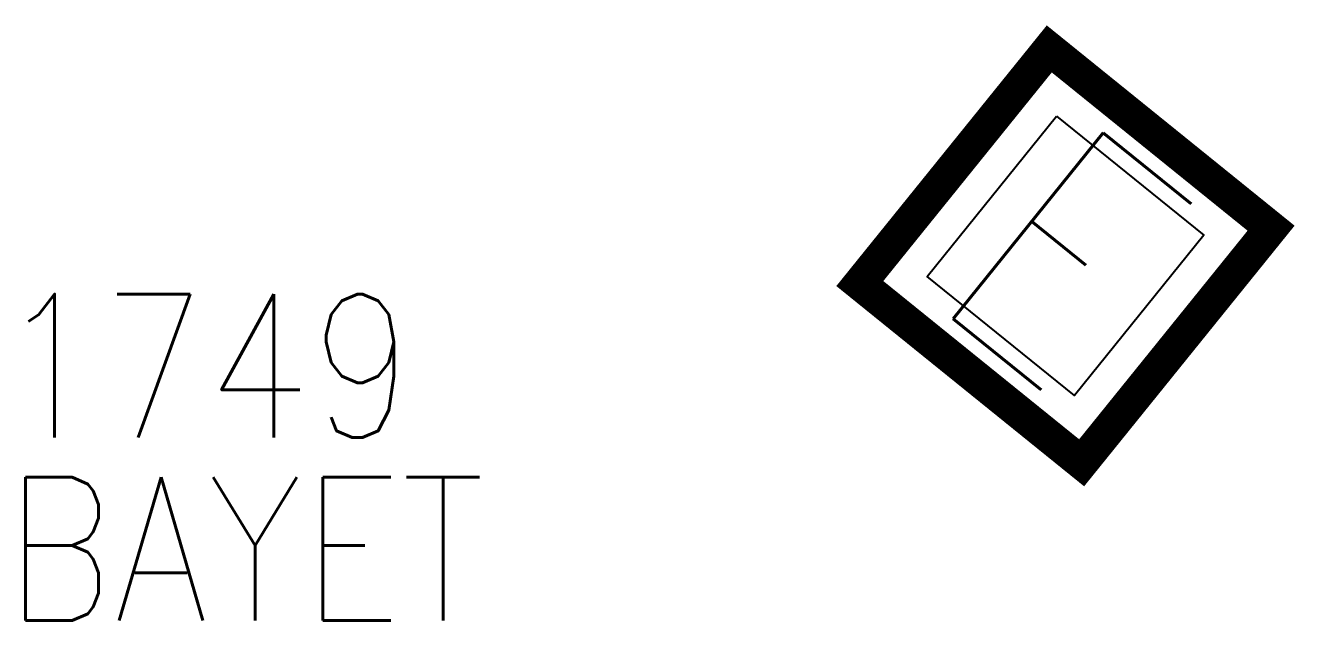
# Model space of a CAD drawing. Header units: millimetres. Extents: x 156017 to 156998, y 122999 to 123991.
# Drawn here: x 156557.85 to 156571.13, y 123667.33 to 123673.56 of the extents above; entities that cross this region are included whole.
import ezdxf
from ezdxf.enums import TextEntityAlignment as Align

# ---------------------------------------------------------------- set-up
doc = ezdxf.new("R2010")
doc.units = ezdxf.units.MM
doc.layers.add('M_200', color=7, linetype='CONTINUOUS')
doc.styles.add('M_ROMANS', font='ROMANS.shx', dxfattribs={"width": 0.75})
doc.styles.get("Standard").update_dxf_attribs({"font": 'romans.shx', "width": 0.85})

# ---------------------------------------------------------------- blocks, each defined once
blk = doc.blocks.new('*U13')
at = {"layer": 'M_200', "color": 0, "linetype": 'Continuous', "const_width": 0.35, "flags": 128}
blk.add_lwpolyline([(2.984, 3.155), (2.984, 0), (0, 0), (0, 3.155)], close=True, dxfattribs=at)
at = {"layer": 'M_200', "color": 0, "linetype": 'Continuous'}
blk.add_lwpolyline([(0.5, 2.655), (2.484, 2.655), (2.484, 0.5), (0.5, 0.5)], close=True, dxfattribs=at)
at = {"layer": 'M_200', "insert": (1.492, 1.577), "char_height": 2.5, "width": 2.98411, "attachment_point": 5}
blk.add_mtext('E', dxfattribs=at)
at = {"layer": 'M_200', "color": 0, "linetype": 'Continuous', "width": 0.85}
for tag, p in [('NUM', (2, 17.06)), ('NOM', (2, 10.649))]:
    blk.add_attdef(tag, text='', height=4, dxfattribs=at).set_placement(p, align=Align.MIDDLE)
at = {"layer": 'M_200', "color": 0, "linetype": 'Continuous', "style": 'M_ROMANS', "width": 0.75, "flags": 3}
for tag, p in [('DEF_LEG', (1.869, -2.994)), ('DEF_COUP', (1.869, -5.494)), ('DEF_TYPE', (1.869, -7.994))]:
    blk.add_attdef(tag, text='', height=1.2, dxfattribs=at).set_placement(p, align=Align.MIDDLE)

msp = doc.modelspace()

# ---------------------------------------------------------------- block references
at = {"layer": 'M_200'}
ref = msp.add_blockref('*U13', (156566.578, 123670.858), dxfattribs=dict(at, rotation=321.068888608004))
ref.add_attrib('NUM', '1749', dxfattribs={"color": 0, "linetype": 'Continuous', "height": 1.5, "width": 0.85}).set_placement((156559.735, 123669.997), align=Align.MIDDLE)
ref.add_attrib('NOM', 'BAYET', dxfattribs={"color": 0, "linetype": 'Continuous', "height": 1.5, "width": 0.85}).set_placement((156560.14, 123668.082), align=Align.MIDDLE)

doc.saveas('drawing.dxf')
